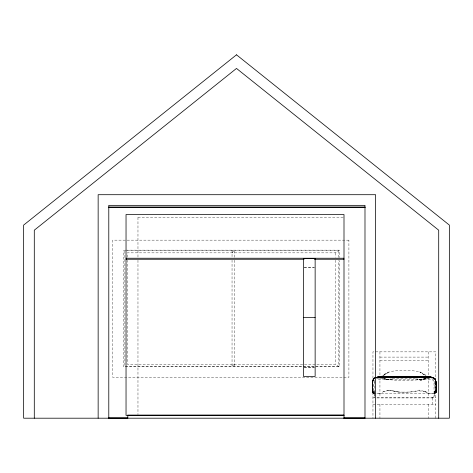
<?xml version="1.0" encoding="UTF-8"?>
<svg xmlns="http://www.w3.org/2000/svg" width="473" height="473" viewBox="0 0 473 473"><rect width="100%" height="100%" fill="white"/><g stroke="black" fill="none" stroke-linecap="round" stroke-linejoin="round"><path stroke-width="0.35" stroke-dasharray="2.37 1.77" d="M373.114 379.429C372.446 383.863 371.666 388.67 373.049 393.045L372.44 390.84L372.464 383.721L373.114 379.429L372.653 381.492L372.499 391.283C373.085 387.127 371.287 382.06 373.883 378.406C377.809 375.781 383.006 377.277 387.476 376.993L377.525 377.2L422.992 376.951L377.082 377.058L383.378 376.934M374.876 377.986L373.374 379.583L374.876 377.986L373.587 378.843C372.026 382.71 372.541 387.068 372.618 391.141C373.989 396.959 371.494 383.491 372.694 381.569L372.529 390.456L373.167 391.951L374.119 391.378L373.918 392.897L372.854 392.501L372.47 391.017L372.505 385.111L372.44 390.84L372.836 392.513L374.149 392.673L374.072 392.188L372.736 392.324M423.087 376.904L432.718 377.253L435.101 378.832L436.183 383.432L436.041 392.271L435.598 392.744L434.628 392.691L434.61 391.408L435.509 392.194L434.592 392.513L434.61 391.408M436.212 386.973L436.1 391.313L435.763 380.469L436.171 386.435L436.183 383.432M374.941 377.655C370.501 380.688 373.345 387.452 372.381 391.81L372.813 392.608L373.972 392.472L373.918 392.897M372.488 389.433L372.653 381.492L372.57 391.36L372.428 389.468L372.458 387.647L372.57 391.36L373.232 392.691L372.576 392.052L372.334 390.881L372.665 381.344M372.553 384.212L372.813 380.588L374.267 378.276L372.854 380.333L372.511 382.58L372.972 379.807L374.853 377.797L373.676 378.678M372.428 389.468L372.476 384.685L372.499 391.283M436.118 388.96L435.97 381.575L435.101 378.832L434.125 377.886L431.335 376.993L404.805 376.963L406.431 376.963M374.734 381.752L374.983 396.971M434.403 391.644L434.912 392.413L434.403 391.644L434.652 392.708L436.076 392.401L436.106 382.338L434.87 378.424C432.836 376.614 429.827 377.099 427.338 376.928L431.689 377.123L392.259 376.987L428.952 376.922L432.718 377.253L414.91 376.951L430.862 377.022L434.575 378.299C437.218 382.32 436.047 387.801 436.041 392.271L436.242 388.983L436.106 391.555L435.485 392.489L434.669 392.342L434.628 392.691M372.511 382.58L372.623 381.794L372.387 389.232M373.611 378.761C372.233 382.935 371.506 388.386 372.854 392.501L374.131 392.312L372.836 392.513M372.665 382.267L372.422 387.334L372.813 390.243L372.422 387.334L372.6 381.445L372.505 390.113L372.677 391.372L373.983 391.922L373.776 392.371L372.677 391.372L372.493 386.199L372.328 391.047L373.055 392.218L374.007 391.946L374.119 391.378M372.493 386.21L372.328 391.047L372.488 386.057M434.652 392.708L434.669 392.342M373.972 392.472L373.185 392.726L372.381 391.81L372.594 382.468L372.476 391.526L373.646 392.696L374.149 392.673L373.079 392.685M372.275 389.013L372.458 385.335M372.813 380.588L372.505 390.113L372.529 382.255L373.587 378.843M372.464 383.721L372.623 381.794M435.408 392.673L436.076 392.401L436.224 391.266L436.076 381.93M372.73 381.208L372.972 379.807L373.883 378.406L375.249 377.472M434.545 392.082L434.598 392.424L435.615 392.223L436.189 390.869L435.385 392.484L434.545 392.082L434.291 393.477L436.307 392.359L436.502 391.603L435.994 381.545L434.87 378.424C432.813 376.638 429.845 377.082 427.338 376.928M436.076 392.401L436.035 381.764L436.254 391.455L436.189 386.175M372.594 381.977L373.357 379.399L375.178 377.738M374.782 380.251C373.504 384.058 373.516 388.428 373.776 392.371M232.042 252.854L234.2 250.134L234.2 257.277M234.2 364.175L232.042 366.711L232.042 260.227M434.592 392.513L436.207 391.118L436.023 381.699L435.154 379.086L433.274 377.643L430.152 376.957L400.767 376.928M380.641 377.241C386.837 370.702 395.972 370.53 404.38 370.365C412.793 370.53 421.928 370.702 428.124 377.241L424.228 378.944L420.337 379.671L404.38 380.836L388.428 379.671L384.531 378.944L380.641 377.241L428.124 377.241M127.202 257.277L127.202 252.854L335.304 252.854L339.212 250.134L339.212 257.513M383.024 391.892L389.764 390.012L383.024 391.892L380.061 393.755L376.869 393.37M373.883 378.406L375.864 377.608M425.345 378.536L427.462 378.323L420.958 380.257L416.642 378.891L420.958 380.257L425.345 378.536L432.375 378.719L434.255 380.481L435.249 389.693L434.545 392.241L434.971 392.076M433.079 397.231L433.782 396.971L434.043 396.268L434.025 381.752L433.505 380.345L432.097 379.825L376.662 379.825M414.378 376.892L381.995 377.005L376.396 377.401L377.649 376.975L384.827 376.745M376.402 377.407L378.424 376.975L389.368 376.975L376.283 377.176M434.545 392.241L436.041 391.62L436.207 391.118L435.994 381.545L436.189 386.784M376.396 377.401L377.625 377.076M376.473 377.43L378.424 376.975L391.449 376.928L378.424 376.975M376.289 378.435L383.301 378.56L385.773 379.789C396.457 377.62 407.625 378.087 418.363 379.157M392.537 378.926L385.773 379.789M376.39 377.194L394.086 376.963L385.477 376.946L387.771 376.922M375.775 377.271L377.353 377.028M376.526 377.342L383.928 376.916L406.224 376.957L392.543 376.975L394.086 376.963M412.734 376.662C419.545 377.584 430.022 374.445 435.308 379.346C433.516 376.52 429.732 376.975 426.877 376.934M383.928 376.916L391.999 376.91M374.072 392.188L374.285 393.536L373.345 393.625L372.334 389.717L372.428 392.229L373.179 393.37L375.592 393.217M386.329 376.733L397.214 376.301L413.473 376.662M434.575 378.299C426.906 375.716 418.493 377.377 410.487 376.957M399.892 376.987L404.699 376.981L395.05 376.957L397.048 376.963M398.325 376.975L403.581 376.904M380.144 376.91L377.082 377.058L384.661 376.916L377.596 377.076L383.556 376.987M385.477 376.946L401.683 376.963L396.841 376.963L399.992 376.981M405.668 376.993L406.484 376.957L401.364 376.969M418.788 376.904L405.976 376.94L421.721 376.91M392.259 376.987L395.724 376.957L389.847 376.969M381.995 377.005L404.486 376.875L389.918 376.928L398.449 376.981M434.864 393.217L429.307 393.329L423.968 391.449L425.588 391.674L429.307 393.329M386.376 376.916L382.71 376.934L383.999 376.91M404.699 376.981L401.624 376.951L411.51 376.934L404.906 376.928M414.797 377.005L417.227 376.946L378.802 376.975L390.846 376.957M398.834 376.928L384.236 376.999L397.001 376.94L393.56 376.975M393.471 376.951L388.008 376.951L397.018 376.922M425.765 377.022L411.983 376.957L427.013 376.969L402.76 376.957L414.277 376.987L412.131 376.94M418.345 376.922L428.952 376.922L416.654 376.934M378.24 377.022L395.724 376.957M414.466 376.969L401.128 376.869L421.372 376.934L403.841 376.904M393.879 376.916L391.981 376.963L392.832 376.957M434.125 377.886L430.749 377.034L419.711 376.946C424.807 377.495 431.134 375.343 435.184 379.281L436.023 381.699L435.142 379.039L433.274 377.643C437.791 380.274 436.437 387.387 435.544 391.538L436.053 390.745L436.224 388.605L436.041 391.62L436.295 387.133L435.899 381.167L434.935 378.66L433.298 377.478L430.146 377.011L430.649 377.034L415.903 376.928C421.851 378.625 434.758 373.026 436.047 382.367L435.734 380.398L436.023 382.243M423.051 376.999L425.73 376.934M400.359 376.946L398.621 376.981L404.581 376.928M424.382 377.028L427.066 376.963M432.287 397.249L433.049 397.231M377.584 377.07L387.121 376.934M395.753 376.951L397.557 376.916M406.969 377.022L431.157 377.028L433.812 377.673M432.547 377.383L425.86 376.969L430.998 377.164L433.274 377.702L428.03 376.975L411.918 377.005L414.247 376.957M414.862 376.946L415.229 376.934M399.791 376.934L401.08 376.904M411.918 377.005L416.482 376.922M386.394 376.963L394.837 376.987M418.102 376.957L420.568 376.928M389.368 376.975L388.315 376.987L391.218 376.975M418.67 376.916L430.749 377.034L432.984 377.419L424.257 376.957M422.862 376.951L430.749 377.034L433.309 377.566L434.646 378.631M398.461 392.176L410.398 392.058L418.765 390.804L425.588 391.674L419.072 390.095C409.133 393.43 398.692 392.342 388.7 390.231L398.372 392.105L392.271 390.627M409.565 376.975L411.616 376.957L409.689 376.934M412.456 376.987L418.522 376.94M395.192 376.951L403.079 376.963M408.14 376.969L409.949 376.963M421.094 376.969C427.35 376.999 437.85 375.231 436.136 384.969L435.828 381.445L435.125 379.192L433.717 377.862L427.562 376.969M420.024 376.934L422.785 376.934L420.314 376.928L422.093 376.987M137.968 217.474L343.262 217.426M339.212 250.134L124.878 250.134L124.878 366.711L339.212 366.711L339.212 260.463M304.21 267.263L314.415 267.275M304.21 267.411L314.415 267.399M379.937 357.097L428.822 357.097M379.937 360.586L428.822 360.586M339.212 366.711L335.304 364.175L127.202 364.175L127.202 260.227M304.21 367.438L314.415 367.426M304.21 367.586L314.415 367.574M409.778 376.975L411.409 376.975M372.955 393.755L435.804 393.755M372.955 397.249L435.804 397.249M376.898 397.947L434.06 397.947L434.06 397.249M372.955 404.232L435.804 404.232M377.856 376.981L383.869 376.993M401.689 376.951L397.781 376.922L402.913 376.94L395.369 376.957M424.405 376.957L428.03 376.975L425.262 376.88M395.067 377.005L395.641 377.005M402.789 376.946L403.889 376.951M390.491 376.951L393.79 376.975L391.029 376.91L393.459 376.993L393.081 376.975M423.051 376.946L430.702 377.076L433.706 378.075L429.632 377.058M421.337 376.957L417.446 376.934L430.749 377.034M380.375 376.892L387.884 376.981L386.494 376.963M404.829 376.916L414.277 376.987M425.067 376.946L430.649 377.034M417.488 376.969L413.461 376.999L432.115 377.223L426.64 376.91M415.903 376.928L417.204 376.957M387.31 376.957L395.96 376.975L394.104 376.922M399.49 376.928L400.838 376.963L399.218 376.916M425.86 376.969L430.655 377.105M391.62 376.928L393.459 376.975M431.122 377.206L434.332 378.205L435.562 379.884L436.124 385.264M434.598 392.424L435.385 392.484L436.337 389.675L435.793 392.673L434.291 393.477L435.793 392.673L436.1 391.183L436.053 382.184M373.179 393.37L374.285 393.536L372.842 392.803L372.44 390.84M374.042 392.407L372.576 392.052L372.452 384.626L372.576 392.052L373.646 392.696M434.941 378.861L435.562 379.884M436.017 381.906L436.337 391.396L435.97 381.575L436 382.131M436.189 389.22L436.254 391.082M435.804 418.197L435.804 351.859L372.955 351.859L372.955 418.197M434.409 393.755L434.409 397.249M432.316 397.947L432.316 404.232M428.822 351.859L428.822 397.249M428.822 404.232L428.822 418.197M379.937 351.859L379.937 397.249M379.937 404.232L379.937 418.197M374.705 397.249L374.705 397.947M374.356 393.755L374.356 397.249M338.266 257.436L338.266 250.791L123.418 250.791L123.418 366.752L338.266 366.752L338.266 260.392M335.304 252.854L335.304 257.277M335.304 260.227L335.304 364.175M234.2 260.227L234.2 366.711M232.042 250.134L232.042 257.277M137.968 217.426L137.968 257.33M137.968 260.239L137.968 414.561M436.224 391.266L435.521 392.625L436.224 391.266M385.128 374.297L380.948 377.241L385.128 378.944L388.924 379.671L380.948 377.241L388.924 371.92L385.128 374.297M427.817 377.241L423.631 378.944L419.841 379.671L427.817 377.241L419.841 371.92L427.817 377.241M408.37 376.934L404.125 376.975L409.843 376.88L408.317 376.922M348.908 240.148L112.775 240.148L112.775 377.395L348.908 377.395L348.908 240.148"/><path stroke-width="0.71" d="M108.79 207.156L364.99 207.156M108.79 207.251L364.99 207.251M108.79 207.316L364.99 207.316M126.037 258.234L344.001 258.234M126.037 259.257L304.104 259.257M314.444 259.257L344.001 259.257M303.477 317.554L315.142 317.554M127.805 415.188L344.001 415.188L127.805 415.259M344.001 415.3L126.037 415.347L126.037 214.535L344.001 214.553L344.001 418.197M108.79 418.02L127.805 418.02M344.001 418.02L364.99 418.02M108.79 418.114L127.805 418.132L127.805 415.17M344.001 418.114L364.99 418.132L364.99 205.347L108.79 205.347L108.79 418.197M438.708 418.197L438.708 230.197L236.5 68.431L34.293 230.197L34.293 418.197M375.633 418.197L375.633 194.705L98.148 194.705L98.148 418.197M236.5 54.803L23.65 225.083L23.65 418.197L449.35 418.197L449.35 225.083L236.5 54.803M315.142 258.518L303.477 258.518L303.477 376.455L315.142 376.455L315.142 258.518"/></g></svg>
